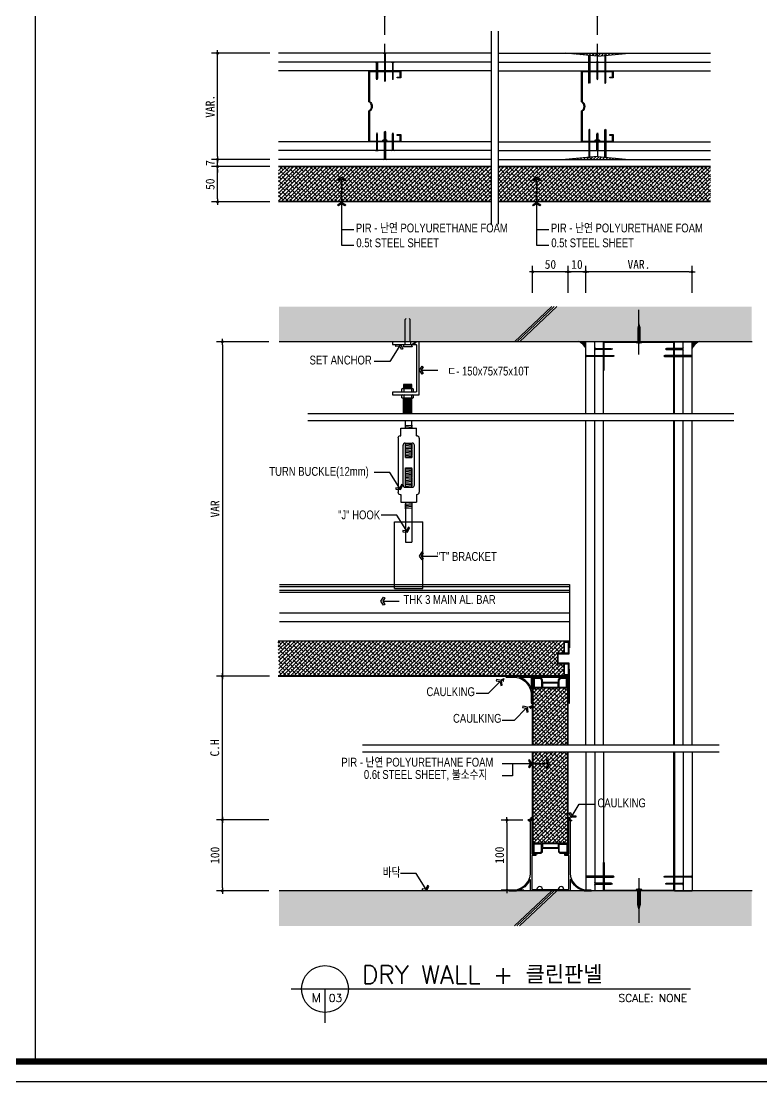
# Model space of a CAD drawing. Header units: millimetres. Extents: x 761574 to 813627, y -447408 to -384263.
# Drawn here: x 812484 to 813237, y -386063 to -384985 of the extents above; entities that cross this region are included whole.
import ezdxf
from ezdxf.enums import TextEntityAlignment as Align

# ---------------------------------------------------------------- set-up
doc = ezdxf.new("R2010")
doc.units = ezdxf.units.MM
doc.header["$LTSCALE"] = 500
doc.header["$PDMODE"] = 2
for name, pattern in [('CEN', [62, 60, -1, 0, -1]), ('CENTER', [2, 1.25, -0.25, 0.25, -0.25]), ('HID', [2.2, 1.5, -0.7])]:
    doc.linetypes.add(name, pattern=pattern)
doc.layers.get('Defpoints').update_dxf_attribs({"color": 8})
for name, color, linetype in [('1', 1, 'CENTER'), ('11', 4, 'Continuous'), ('2', 2, 'Continuous'), ('3', 3, 'Continuous'), ('5', 5, 'Continuous'), ('6', 6, 'Continuous'), ('8FORM', 252, 'Continuous'), ('CEN', 1, 'CEN'), ('CONC', 2, 'Continuous'), ('DIM', 7, 'Continuous'), ('DM', 4, 'Continuous'), ('ELE9', 9, 'Continuous'), ('FIN', 6, 'Continuous'), ('FORM', 7, 'Continuous'), ('HAT', 5, 'Continuous'), ('HAT-CON', 9, 'Continuous'), ('ik_Line', 30, 'Continuous'), ('KDH-01', 2, 'Continuous'), ('M-16_BOLT', 9, 'Continuous'), ('PANEL', 7, 'Continuous'), ('S', 6, 'Continuous'), ('STL1', 4, 'Continuous'), ('SYM-1', 6, 'Continuous'), ('SYM-2', 3, 'Continuous'), ('TEXT', 7, 'Continuous'), ('TEXT1', 2, 'Continuous'), ('WAL1', 7, 'Continuous'), ('브림', 2, 'Continuous'), ('크린판넬', 4, 'Continuous')]:
    doc.layers.add(name, color=color, linetype=linetype)
doc.styles.add('GHD', font='simple.shx', dxfattribs={"bigfont": 'whgtxt.shx'})
doc.styles.add('SIM', font='simplex')
doc.styles.add('글씨1', font='stylu.ttf')
doc.styles.add('돋움', font='')
doc.styles.get('돋움').set_extended_font_data('DotumChe')
doc.dimstyles.new('DIM270', dxfattribs={"dimscale": 3, "dimtxt": 3, "dimasz": 1, "dimexe": 2, "dimexo": 3, "dimgap": 1, "dimtad": 1, "dimtoh": 1, "dimdec": 0, "dimzin": 9, "dimdsep": 46, "dimtxsty": '돋움', "dimblk": 'dots', "dimcen": 0, "dimclrt": 3, "dimadec": 0, "dimazin": 0, "dimtm": 1e-09, "dimtfac": 1, "dimtdec": 0, "dimtix": 1, "dimtmove": 2, "dimatfit": 3, "dimldrblk": 'dots', "dimfxl": 0, "dimtolj": 1, "dimtzin": 0, "dimarcsym": 0})
pattern_1 = [(45, (824550.5725, -386936.7263), (-1.6164461, 1.6164461), [])]

# ---------------------------------------------------------------- blocks, each defined once
blk = doc.blocks.new('form')
at = {"layer": 'FORM', "color": 3}
blk.add_lwpolyline([(0, 562.79), (792.83, 562.79), (792.83, 0), (0, 0)], close=True, dxfattribs=at)
at = {"layer": 'FORM', "color": 2, "const_width": 1.94}
blk.add_lwpolyline([(12.48, 6.47), (12.48, 555.28), (781.78, 555.28), (781.78, 6.47)], close=True, dxfattribs=at)
blk = doc.blocks.new('dots')
blk.add_line((-1, 0), (1, 0))
at = {"const_width": 0.5}
blk.add_lwpolyline([(-0.25, 0, 1), (0.25, 0, 1)], format="xyb", close=True, dxfattribs=at)
blk = doc.blocks.new('*D55')
at = {"color": 0, "lineweight": -2}
for p, q in [((812736.4, -385017.3), (812677.3, -385017.3)), ((812683.3, -385122.3), (812683.3, -385020.3)), ((812736.4, -385125.3), (812677.3, -385125.3))]:
    blk.add_line(p, q, dxfattribs=at)
at = {"layer": 'Defpoints', "color": 0}
for p in [(812683.3, -385017.3), (812745.4, -385017.3), (812745.4, -385125.3)]:
    blk.add_point(p, dxfattribs=at)
at = {"color": 0, "lineweight": -2, "xscale": 3, "yscale": 3, "zscale": 3}
for p, rotation in [((812683.3, -385017.3), 90), ((812683.3, -385125.3), 270)]:
    blk.add_blockref('dots', p, dxfattribs=dict(at, rotation=rotation))
at = {"color": 3, "insert": (812675.8, -385071.3), "char_height": 9, "attachment_point": 5, "rotation": 90, "style": '돋움'}
blk.add_mtext('\\A1;VAR.', dxfattribs=at)
blk = doc.blocks.new('5')
at = {"layer": 'STL1', "color": 4}
blk.add_lwpolyline([(0, 26.1), (-1.5, 20.3), (-1.5, 1.2, -0.2668907), (-2.55, 0), (2.55, 0, -0.2668907), (1.5, 1.2), (1.5, 20.3)], format="xyb", close=True, dxfattribs=at)
for points in [[(-4.1, -0.9), (-4.1, 0), (4.1, 0), (4.1, -0.9)], [(-1.65, -1.3), (-1.65, -0.9), (1.65, -0.9), (1.65, -1.3)]]:
    blk.add_lwpolyline(points, close=True, dxfattribs=at)
blk = doc.blocks.new('*D56')
at = {"layer": 'Defpoints', "color": 0}
for p in [(813057.7, -385239.6), (813057.7, -385269.9), (813165.7, -385269.9)]:
    blk.add_point(p, dxfattribs=at)
at = {"layer": 'DIM', "color": 0, "lineweight": -2}
for p, q in [((813057.7, -385260.9), (813057.7, -385233.6)), ((813165.7, -385260.9), (813165.7, -385233.6)), ((813162.7, -385239.6), (813060.7, -385239.6))]:
    blk.add_line(p, q, dxfattribs=at)
at = {"layer": 'DIM', "color": 0, "lineweight": -2, "xscale": 3, "yscale": 3, "zscale": 3, "rotation": 180}
blk.add_blockref('dots', (813057.7, -385239.6), dxfattribs=at)
at = {"layer": 'DIM', "color": 0, "lineweight": -2, "xscale": 3, "yscale": 3, "zscale": 3}
blk.add_blockref('dots', (813165.7, -385239.6), dxfattribs=at)
at = {"layer": 'DIM', "color": 3, "insert": (813111.7, -385232.1), "char_height": 9, "attachment_point": 5, "style": '돋움'}
blk.add_mtext('\\A1;VAR.', dxfattribs=at)
blk = doc.blocks.new('*D57')
at = {"layer": 'Defpoints', "color": 0, "linetype": 'ByBlock'}
for p in [(813069.4, -384978.6), (812853.4, -385007.6), (813069.4, -385007.6)]:
    blk.add_point(p, dxfattribs=at)
at = {"layer": 'TEXT1', "color": 0, "linetype": 'ByBlock', "lineweight": -2}
for p, q in [((812853.4, -384998.6), (812853.4, -384972.6)), ((813069.4, -384998.6), (813069.4, -384972.6)), ((812856.4, -384978.6), (813066.4, -384978.6))]:
    blk.add_line(p, q, dxfattribs=at)
at = {"layer": 'TEXT1', "color": 0, "linetype": 'ByBlock', "lineweight": -2, "xscale": 3, "yscale": 3, "zscale": 3, "rotation": 180}
blk.add_blockref('dots', (812853.4, -384978.6), dxfattribs=at)
at = {"layer": 'TEXT1', "color": 0, "linetype": 'ByBlock', "lineweight": -2, "xscale": 3, "yscale": 3, "zscale": 3}
blk.add_blockref('dots', (813069.4, -384978.6), dxfattribs=at)
at = {"layer": 'TEXT1', "color": 3, "linetype": 'ByBlock', "insert": (812961.4, -384970.2), "char_height": 9, "attachment_point": 5, "style": '돋움'}
blk.add_mtext('\\A1;석고보드 나비/2', dxfattribs=at)
blk = doc.blocks.new('25')
at = {"layer": 'STL1', "color": 4}
for p, q in [((-0.7, 23.4), (0, 25)), ((-0.7, 1.2), (-0.7, 23.4)), ((0, 25), (0.7, 23.4)), ((0.7, 23.4), (0.7, 1.2)), ((1.8, 0), (-1.8, 0))]:
    blk.add_line(p, q, dxfattribs=at)
for centre, start, end in [((-2.3, 1.5), 288.9273, 348.7009), ((2.3, 1.5), 191.2991, 251.0727)]:
    blk.add_arc(centre, 1.6, start, end, dxfattribs=at)
blk = doc.blocks.new('40')
at = {"layer": 'STL1'}
blk.add_lwpolyline([(0, 40), (0.7, 38.4), (0.7, 1.2, 0.2668907), (1.75, 0), (-1.75, 0, 0.2668907), (-0.7, 1.2), (-0.7, 38.4)], format="xyb", close=True, dxfattribs=at)
blk = doc.blocks.new('*D58')
at = {"layer": 'Defpoints', "color": 0}
for p in [(813039.7, -385239.6), (813039.7, -385269.9), (813057.7, -385269.9)]:
    blk.add_point(p, dxfattribs=at)
at = {"layer": 'DIM', "color": 0, "lineweight": -2}
for p, q in [((813039.7, -385260.9), (813039.7, -385233.6)), ((813057.7, -385260.9), (813057.7, -385233.6)), ((813054.7, -385239.6), (813042.7, -385239.6))]:
    blk.add_line(p, q, dxfattribs=at)
at = {"layer": 'DIM', "color": 0, "lineweight": -2, "xscale": 3, "yscale": 3, "zscale": 3, "rotation": 180}
blk.add_blockref('dots', (813039.7, -385239.6), dxfattribs=at)
at = {"layer": 'DIM', "color": 0, "lineweight": -2, "xscale": 3, "yscale": 3, "zscale": 3}
blk.add_blockref('dots', (813057.7, -385239.6), dxfattribs=at)
at = {"layer": 'DIM', "color": 3, "insert": (813048.7, -385232.1), "char_height": 9, "attachment_point": 5, "style": '돋움'}
blk.add_mtext('\\A1;10', dxfattribs=at)
blk = doc.blocks.new('*D59')
at = {"layer": 'Defpoints', "color": 0}
for p in [(813003.6, -385239.6), (813003.6, -385269.9), (813039.7, -385269.9)]:
    blk.add_point(p, dxfattribs=at)
at = {"layer": 'DIM', "color": 0, "lineweight": -2}
for p, q in [((813003.6, -385260.9), (813003.6, -385233.6)), ((813039.7, -385260.9), (813039.7, -385233.6)), ((813036.7, -385239.6), (813006.6, -385239.6))]:
    blk.add_line(p, q, dxfattribs=at)
at = {"layer": 'DIM', "color": 0, "lineweight": -2, "xscale": 3, "yscale": 3, "zscale": 3, "rotation": 180}
blk.add_blockref('dots', (813003.6, -385239.6), dxfattribs=at)
at = {"layer": 'DIM', "color": 0, "lineweight": -2, "xscale": 3, "yscale": 3, "zscale": 3}
blk.add_blockref('dots', (813039.7, -385239.6), dxfattribs=at)
at = {"layer": 'DIM', "color": 3, "insert": (813021.7, -385232.1), "char_height": 9, "attachment_point": 5, "style": '돋움'}
blk.add_mtext('\\A1;50', dxfattribs=at)
blk = doc.blocks.new('*D60')
at = {"layer": 'Defpoints', "color": 0}
for p in [(812688.2, -385650.7), (812744.3, -385650.7), (812743.8, -385796.7)]:
    blk.add_point(p, dxfattribs=at)
at = {"layer": 'DIM', "color": 0, "lineweight": -2}
for p, q in [((812735.3, -385650.7), (812682.2, -385650.7)), ((812688.2, -385793.7), (812688.2, -385653.7)), ((812734.8, -385796.7), (812682.2, -385796.7))]:
    blk.add_line(p, q, dxfattribs=at)
at = {"layer": 'DIM', "color": 0, "lineweight": -2, "xscale": 3, "yscale": 3, "zscale": 3}
for p, rotation in [((812688.2, -385650.7), 90), ((812688.2, -385796.7), 270)]:
    blk.add_blockref('dots', p, dxfattribs=dict(at, rotation=rotation))
at = {"layer": 'DIM', "color": 3, "insert": (812680.5, -385723.7), "char_height": 9, "attachment_point": 5, "rotation": 90, "style": '돋움'}
blk.add_mtext('\\A1;C.H', dxfattribs=at)
blk = doc.blocks.new('*D61')
at = {"layer": 'Defpoints', "color": 0}
for p in [(812688.2, -385796.7), (812744.3, -385796.7), (812744.3, -385869)]:
    blk.add_point(p, dxfattribs=at)
at = {"layer": 'DIM', "color": 0, "lineweight": -2}
for p, q in [((812735.3, -385796.7), (812682.2, -385796.7)), ((812688.2, -385866), (812688.2, -385799.7)), ((812735.3, -385869), (812682.2, -385869))]:
    blk.add_line(p, q, dxfattribs=at)
at = {"layer": 'DIM', "color": 0, "lineweight": -2, "xscale": 3, "yscale": 3, "zscale": 3}
for p, rotation in [((812688.2, -385796.7), 90), ((812688.2, -385869), 270)]:
    blk.add_blockref('dots', p, dxfattribs=dict(at, rotation=rotation))
at = {"layer": 'DIM', "color": 3, "insert": (812680.7, -385832.9), "char_height": 9, "attachment_point": 5, "rotation": 90, "style": '돋움'}
blk.add_mtext('\\A1;100', dxfattribs=at)
blk = doc.blocks.new('*D62')
at = {"layer": 'Defpoints', "color": 0}
for p in [(812744.6, -385310.7), (812688.2, -385650.7), (812745.1, -385650.7)]:
    blk.add_point(p, dxfattribs=at)
at = {"layer": 'DIM', "color": 0, "lineweight": -2}
for p, q in [((812735.6, -385310.7), (812682.2, -385310.7)), ((812688.2, -385313.7), (812688.2, -385647.7)), ((812736.1, -385650.7), (812682.2, -385650.7))]:
    blk.add_line(p, q, dxfattribs=at)
at = {"layer": 'DIM', "color": 0, "lineweight": -2, "xscale": 3, "yscale": 3, "zscale": 3}
for p, rotation in [((812688.2, -385310.7), 90), ((812688.2, -385650.7), 270)]:
    blk.add_blockref('dots', p, dxfattribs=dict(at, rotation=rotation))
at = {"layer": 'DIM', "color": 3, "insert": (812680.7, -385480.7), "char_height": 9, "attachment_point": 5, "rotation": 90, "style": '돋움'}
blk.add_mtext('\\A1;VAR', dxfattribs=at)
blk = doc.blocks.new('*D63')
at = {"color": 0, "lineweight": -2}
for p, q in [((812736.4, -385125.3), (812677.3, -385125.3)), ((812683.3, -385122.3), (812683.3, -385119.3)), ((812683.3, -385132.5), (812683.3, -385125.3)), ((812736.4, -385132.5), (812677.3, -385132.5)), ((812683.3, -385135.5), (812683.3, -385138.5))]:
    blk.add_line(p, q, dxfattribs=at)
at = {"layer": 'Defpoints', "color": 0}
for p in [(812683.3, -385125.3), (812745.4, -385125.3), (812745.4, -385132.5)]:
    blk.add_point(p, dxfattribs=at)
at = {"color": 0, "lineweight": -2, "xscale": 3, "yscale": 3, "zscale": 3}
for p, rotation in [((812683.3, -385125.3), 270), ((812683.3, -385132.5), 90)]:
    blk.add_blockref('dots', p, dxfattribs=dict(at, rotation=rotation))
at = {"color": 3, "insert": (812675.8, -385128.9), "char_height": 9, "attachment_point": 5, "rotation": 90, "style": '돋움'}
blk.add_mtext('\\A1;7', dxfattribs=at)
blk = doc.blocks.new('*D64')
at = {"color": 0, "lineweight": -2}
for p, q in [((812736.4, -385132.5), (812677.3, -385132.5)), ((812683.3, -385165.5), (812683.3, -385135.5)), ((812736.4, -385168.5), (812677.3, -385168.5))]:
    blk.add_line(p, q, dxfattribs=at)
at = {"layer": 'Defpoints', "color": 0}
for p in [(812683.3, -385132.5), (812745.4, -385132.5), (812745.4, -385168.5)]:
    blk.add_point(p, dxfattribs=at)
at = {"color": 0, "lineweight": -2, "xscale": 3, "yscale": 3, "zscale": 3}
for p, rotation in [((812683.3, -385132.5), 90), ((812683.3, -385168.5), 270)]:
    blk.add_blockref('dots', p, dxfattribs=dict(at, rotation=rotation))
at = {"color": 3, "insert": (812675.8, -385150.5), "char_height": 9, "attachment_point": 5, "rotation": 90, "style": '돋움'}
blk.add_mtext('\\A1;50', dxfattribs=at)
blk = doc.blocks.new('*D65')
at = {"layer": 'Defpoints', "color": 0}
for p in [(813002.7, -385797), (812977.5, -385868.3), (813003.6, -385868.3)]:
    blk.add_point(p, dxfattribs=at)
at = {"layer": 'DIM', "color": 0, "lineweight": -2}
for p, q in [((812993.7, -385797), (812971.5, -385797)), ((812977.5, -385800), (812977.5, -385865.3)), ((812994.6, -385868.3), (812971.5, -385868.3))]:
    blk.add_line(p, q, dxfattribs=at)
at = {"layer": 'DIM', "color": 0, "lineweight": -2, "xscale": 3, "yscale": 3, "zscale": 3}
for p, rotation in [((812977.5, -385797), 90), ((812977.5, -385868.3), 270)]:
    blk.add_blockref('dots', p, dxfattribs=dict(at, rotation=rotation))
at = {"layer": 'DIM', "color": 3, "insert": (812970, -385832.7), "char_height": 9, "attachment_point": 5, "rotation": 90, "style": '돋움'}
blk.add_mtext('\\A1;100', dxfattribs=at)
blk = doc.blocks.new('POT')
at = {"layer": '2'}
for radius in [0.5, 0.192]:
    blk.add_circle((0, 0), radius, dxfattribs=at)
blk = doc.blocks.new('POT3')
at = {"layer": '6', "xscale": 3, "yscale": 3, "zscale": 3}
blk.add_blockref('POT', (0, 0), dxfattribs=at)

msp = doc.modelspace()

# ---------------------------------------------------------------- hatches: boundary and pattern name
h = msp.add_hatch(color=253)
h.paths.add_polyline_path([(813035.3, -385615.2), (813035.3, -385627.2), (813028.9, -385627.2), (813028.9, -385638.3), (813035.3, -385638.3), (813035.3, -385650.3), (813040.7, -385650.3), (813040.7, -385637.4), (813029.7, -385637.4), (813029.7, -385628.1), (813040.7, -385628.1), (813040.7, -385615.2)])
h.paths.add_polyline_path([(813036.1, -385616), (813039.8, -385616), (813039.8, -385627.2), (813036.1, -385627.2)], flags=16)
h.paths.add_polyline_path([(813036.1, -385638.3), (813039.8, -385638.3), (813039.8, -385649.4), (813036.1, -385649.4)], flags=16)
for points in [[(812975, -385652.4), (812974.4, -385656.8), (812971, -385654.1)], [(813002.8, -385680.2), (813002.3, -385684.6), (812998.8, -385681.9)]]:
    msp.add_hatch(color=256).paths.add_polyline_path(points)
at = {"layer": 'DM'}
h = msp.add_hatch(dxfattribs=at)
h.set_pattern_fill('ANSI38', color=33, scale=21.6, style=0)
h.set_pattern_definition([(45, (-888651.81, -434578.2364), (-1.909188309, 1.909188309), []), (135, (-888651.81, -434578.2364), (-5.7275649276, 1.909188309), [6.75, -4.05])])
h.paths.add_polyline_path([(812961.4, -385133), (812745.4, -385133), (812745.4, -385168.1), (812961.4, -385168.1)])
h.paths.add_polyline_path([(813184.6, -385133), (812968.6, -385133), (812968.6, -385168.1), (813184.6, -385168.1)])
at = {"layer": 'HAT'}
h = msp.add_hatch(dxfattribs=at)
h.set_pattern_fill('ANSI31', color=256, scale=0.72, style=0)
h.set_pattern_definition(pattern_1)
h.paths.add_polyline_path([(813037, -385017.3), (813069.4, -385020.3), (813101.8, -385017.3)])
h = msp.add_hatch(dxfattribs=at)
h.set_pattern_fill('ANSI31', color=256, scale=0.72, style=0)
h.set_pattern_definition(pattern_1)
h.paths.add_polyline_path([(813037, -385125.3), (813069.4, -385122.4), (813101.8, -385125.3)])
h = msp.add_hatch(dxfattribs=at)
h.set_pattern_fill('ANSI31', color=256, scale=0.36, style=0)
h.set_pattern_definition([(315, (824538.905, -383121.2684), (-0.80822305, -0.80822305), [])])
h.paths.add_polyline_path([(813057.7, -385310.7), (813050.5, -385310.7, -0.200138), (813057.7, -385317.8)])
h = msp.add_hatch(dxfattribs=at)
h.set_pattern_fill('ANSI31', color=256, scale=0.36, style=0)
h.set_pattern_definition([(315, (824295.7018, -383121.2684), (-0.80822305, -0.80822305), [])])
h.paths.add_polyline_path([(813165.7, -385310.7), (813172.9, -385310.7, 0.200138), (813165.7, -385317.8)])
at = {"layer": 'ik_Line'}
h = msp.add_hatch(dxfattribs=at)
h.set_pattern_fill('ANSI38', color=33, scale=21.6, style=0)
h.set_pattern_definition([(45, (-890429.617, -434498.9157), (-1.909188309, 1.909188309), []), (135, (-890429.617, -434498.9157), (-5.7275649276, 1.909188309), [6.75, -4.05])])
h.paths.add_polyline_path([(813028.9, -385627.2), (813035.3, -385627.2), (813035.3, -385615.2), (812744.8, -385615.2), (812745.8, -385650.3), (813035.3, -385650.3), (813035.3, -385638.3), (813028.9, -385638.3)])
h = msp.add_hatch(dxfattribs=at)
h.set_pattern_fill('ANSI38', color=33, scale=21.6, style=0)
h.set_pattern_definition([(45, (-904252.4282, -433156.108), (-1.909188309, 1.909188309), []), (135, (-904252.4282, -433156.108), (-5.7275649276, 1.909188309), [6.75, -4.05])])
h.paths.add_polyline_path([(813039.3, -385663.3), (813004, -385663.3), (813004, -385720.9), (813039.3, -385720.9)])
h.paths.add_polyline_path([(813039.3, -385728.1), (813004, -385728.1), (813004, -385739.8), (813019.5, -385739.8), (813019.5, -385739.8), (813017.3, -385736.5), (813018.5, -385735.7), (813021.2, -385739.8), (813018.5, -385743.8), (813017.3, -385743), (813019.5, -385739.8), (813004, -385739.8), (813004, -385820.6), (813039.7, -385820.5)])
at = {"layer": 'SYM-1', "linetype": 'ByBlock'}
for points in [[(813000.5, -385798.6), (813001.1, -385796.2), (812998.7, -385796.9)], [(813042.7, -385798.8), (813042.1, -385796.4), (813044.5, -385797)]]:
    msp.add_hatch(color=256, dxfattribs=at).paths.add_polyline_path(points)
at = {"layer": 'SYM-2'}
h = msp.add_hatch(color=253, dxfattribs=at)
h.paths.add_polyline_path([(813023.1, -385274.9), (812745.8, -385274.9), (812745.8, -385310.7), (812985.2, -385310.7)])
h.paths.add_polyline_path([(813154.9, -385274.9), (813028.2, -385274.9), (812990.3, -385310.7), (813154.9, -385310.7)])
h = msp.add_hatch(color=253, dxfattribs=at)
h.paths.add_polyline_path([(813154.9, -385310.7), (813226.4, -385310.7), (813226.4, -385274.9), (813154.9, -385274.9)])
h.paths.add_polyline_path([(813226.4, -385869), (813154.9, -385869), (813154.9, -385904.7), (813226.4, -385904.7)])
h = msp.add_hatch(color=253, dxfattribs=at)
h.paths.add_polyline_path([(813023.1, -385869), (812745.8, -385869), (812745.8, -385904.7), (812985.2, -385904.7)])
h.paths.add_polyline_path([(813154.9, -385869), (813028.2, -385869), (812990.3, -385904.7), (813154.9, -385904.7)])

# ---------------------------------------------------------------- linework, layer by layer
at = {"color": 0}
msp.add_line((812498.2, -386042.5), (812498.2, -384287.4), dxfattribs=at)
at = {"color": 253}
for p, q in [((812874.3, -385514.4), (812880.8, -385514.4)), ((812746.2, -385557.5), (813041.1, -385557.5)), ((812746.2, -385586.3), (813041.1, -385586.3)), ((812746.2, -385595.3), (813041.1, -385595.3))]:
    msp.add_line(p, q, dxfattribs=at)
for p, q in [((812745.8, -385650.7), (813041.1, -385650.7)), ((812898.3, -385650.3), (813040.7, -385650.3)), ((813003.6, -385720.9), (813003.6, -385651.8)), ((813010.1, -385651.8), (813003.6, -385651.8)), ((813004, -385720.9), (813004, -385652.2)), ((813010.1, -385652.2), (813004, -385652.2)), ((813010.1, -385651.8), (813010.1, -385652.2)), ((813033.2, -385651.8), (813039.7, -385651.8)), ((813033.2, -385651.8), (813033.2, -385652.2)), ((813033.2, -385652.2), (813039.3, -385652.2)), ((813039.3, -385720.9), (813039.3, -385652.2)), ((813039.7, -385720.9), (813039.7, -385651.8)), ((813003.6, -385830.4), (813003.6, -385728.1)), ((813004, -385830.4), (813004, -385728.1)), ((813039.3, -385830.4), (813039.3, -385728.1)), ((813039.7, -385830.4), (813039.7, -385728.1)), ((813004.3, -385831.1), (813009, -385831.1)), ((813009, -385830.8), (813004.4, -385830.8)), ((813009, -385831.1), (813009, -385830.8)), ((813010.1, -385830.3), (813010.1, -385829.8)), ((813033.3, -385830.3), (813033.3, -385829.8)), ((813034.3, -385831.1), (813034.3, -385830.8)), ((813034.3, -385830.8), (813038.9, -385830.8)), ((813039, -385831.1), (813034.3, -385831.1))]:
    msp.add_line(p, q)
at = {"color": 4}
msp.add_lwpolyline([(812885, -385313.5, -0.414214), (812885.5, -385314), (812885.5, -385361.3, -0.414214), (812885, -385361.8), (812861.3, -385361.8), (812861.3, -385364.7), (812888.3, -385364.7), (812888.3, -385310.7), (812861.3, -385310.7), (812861.3, -385313.5)], format="xyb", close=True, dxfattribs=at)
for points in [[(812880.8, -385358.3), (812880.8, -385354), (812872.2, -385354), (812872.2, -385358.3)], [(812744.8, -385614.7), (813041.1, -385614.7), (813041.1, -385621.9), (813040.7, -385621.9), (813040.7, -385615.2), (812744.8, -385615.2)], [(812744.8, -385650.7), (813041.1, -385650.7), (813041.1, -385643.5), (813040.7, -385643.5), (813040.7, -385650.3), (812744.8, -385650.3)]]:
    msp.add_lwpolyline(points)
at = {"color": 1}
for points in [[(813004.4, -385662, 0.414214), (813005.1, -385662.7), (813038.2, -385662.7, 0.414214), (813038.9, -385662), (813038.9, -385653.1, 0.414214), (813038.2, -385652.3), (813031.1, -385652.3), (813029.7, -385654.5), (813029.7, -385656.6, -0.414214), (813029, -385657.3), (813014.3, -385657.3, -0.414214), (813013.6, -385656.6), (813013.6, -385654.5), (813012.2, -385652.3), (813005.1, -385652.3, 0.414214), (813004.4, -385653.1)], [(813013.6, -385829.2), (813013.6, -385826.5, -0.414214), (813014.3, -385825.7), (813029.1, -385825.7, -0.414214), (813029.8, -385826.5), (813029.8, -385829.2), (813031.2, -385830.6), (813038.4, -385830.6, 0.414214), (813039.2, -385829.9), (813039.2, -385821.3, 0.414214), (813038.4, -385820.5), (813004.9, -385820.5, 0.414214), (813004.2, -385821.3), (813004.2, -385829.9, 0.414214), (813004.9, -385830.6), (813012.1, -385830.6)]]:
    msp.add_lwpolyline(points, format="xyb", close=True, dxfattribs=at)
for centre, radius, start, end in [((813004.3, -385830.4), 0.722, 180, 270), ((813004.4, -385830.4), 0.361, 180, 270), ((813038.9, -385830.4), 0.361, 270, 0), ((813039, -385830.4), 0.722, 270, 0), ((813010.8, -385867.5), 2.85, 0.6102, 179.3898), ((813032.5, -385867.6), 2.85, 0.6102, 179.3898)]:
    msp.add_arc(centre, radius, start, end)
at = {"layer": '1', "color": 7}
for p, q in [((812872.2, -385384), (812872.2, -385368.2)), ((812872.2, -385369), (812880.8, -385368.2)), ((812872.2, -385370), (812880.8, -385369.1)), ((812872.2, -385371), (812880.8, -385370.1)), ((812872.2, -385371.9), (812880.8, -385371)), ((812872.2, -385372.8), (812880.8, -385371.9)), ((812872.2, -385373.7), (812880.8, -385372.8)), ((812872.2, -385374.6), (812880.8, -385373.7)), ((812872.2, -385375.6), (812880.8, -385374.7)), ((812872.2, -385376.5), (812880.8, -385375.7)), ((812880.8, -385384), (812880.8, -385368.2)), ((812872.2, -385377.4), (812880.8, -385376.5)), ((812872.2, -385378.3), (812880.8, -385377.4)), ((812872.2, -385379.2), (812880.8, -385378.4)), ((812872.2, -385380.2), (812880.8, -385379.3)), ((812872.2, -385381.1), (812880.8, -385380.3)), ((812872.2, -385382), (812880.8, -385381.1)), ((812872.2, -385382.9), (812880.8, -385382)), ((812872.2, -385383.8), (812880.8, -385383))]:
    msp.add_line(p, q, dxfattribs=at)
at = {"layer": '11', "color": 0}
for p, q in [((812946.1, -385668.1), (812958.8, -385668.1)), ((812972.6, -385695.3), (812985.2, -385695.3))]:
    msp.add_line(p, q, dxfattribs=at)
at = {"layer": '2'}
msp.add_lwpolyline([(812987.7, -385868.7, 0.340847), (812987.1, -385869.3), (812979.9, -385869.3, -0.414214), (812981.3, -385867.9), (812987.1, -385867.9, 0.340037), (813001.5, -385851.3), (813001.5, -385797.9, -0.414214), (813002.4, -385797), (813002.9, -385797), (813002.9, -385831.5), (813006.9, -385831.5), (813006.9, -385833), (813002.9, -385833), (813002.9, -385867.5), (813021.7, -385867.5), (813040.4, -385867.5), (813040.4, -385833), (813036.4, -385833), (813036.4, -385831.5), (813040.4, -385831.5), (813040.4, -385797), (813040.9, -385797, -0.414214), (813041.8, -385797.9), (813041.8, -385851.3, 0.340037), (813056.2, -385867.9), (813062, -385867.9, -0.414214), (813063.4, -385869.3), (813056.2, -385869.3, 0.340847), (813055.7, -385868.7, -0.238644), (813042.5, -385857.8, 0.812206), (813041.8, -385858), (813041.8, -385869), (813021.7, -385869), (813001.5, -385869), (813001.5, -385858, 0.812206), (813000.8, -385857.8, -0.238644)], format="xyb", close=True, dxfattribs=at)
at = {"layer": '3', "color": 253}
msp.add_line((813041.1, -385557.5), (813041.1, -385614.7), dxfattribs=at)
at = {"layer": '3'}
for points in [[(812975.9, -385650.7), (812975.9, -385650.7, 0.414214), (812977, -385651.8), (812984.2, -385651.8, -0.414214), (813002.2, -385669.8), (813002.2, -385678.1, 0.414214), (813003.3, -385677), (813003.3, -385651.8), (813040, -385651.8), (813040, -385677, 0.414214), (813041.1, -385678.1), (813041.1, -385678.1), (813041.1, -385650.7)], [(812990.5, -385651.8), (813002.2, -385651.8), (813002.2, -385663.5, 0.227469)]]:
    msp.add_lwpolyline(points, format="xyb", close=True, dxfattribs=at)
at = {"layer": '5', "color": 9}
for p, q in [((812873.8, -385395.4), (812881.4, -385396)), ((812873.8, -385396.8), (812881.4, -385397.4)), ((812874.3, -385398.6), (812874.3, -385391.2)), ((812880.8, -385398.6), (812880.8, -385391.2)), ((812866.8, -385408.6), (812866.8, -385463.8)), ((812868.9, -385406.4), (812869.7, -385406.4)), ((812869.7, -385398.6), (812885.5, -385398.6)), ((812869.7, -385406.4), (812869.7, -385398.6)), ((812885.5, -385406.4), (812885.5, -385398.6)), ((812885.5, -385406.4), (812886.2, -385406.4)), ((812888.4, -385408.6), (812888.4, -385463.8)), ((812871.8, -385415.9), (812871.8, -385456.5)), ((812873.8, -385414.5), (812881.4, -385415.1)), ((812873.8, -385416), (812881.4, -385416.6)), ((812873.8, -385417.4), (812881.4, -385418)), ((812873.8, -385418.8), (812881.4, -385419.4)), ((812874, -385413.8), (812881.2, -385413.8)), ((812874.3, -385428.5), (812874.3, -385413.8)), ((812880.8, -385428.5), (812880.8, -385413.8)), ((812883.3, -385415.9), (812883.3, -385456.5)), ((812873.8, -385420.3), (812881.4, -385420.9)), ((812873.8, -385421.7), (812881.4, -385422.2)), ((812873.8, -385423.1), (812881.4, -385423.7)), ((812873.8, -385424.5), (812881.4, -385425.1)), ((812873.8, -385426), (812881.4, -385426.6)), ((812873.8, -385427.2), (812881.4, -385427.8)), ((812874.3, -385428.5), (812880.8, -385428.5)), ((812873.8, -385440.4), (812881.4, -385439.8)), ((812874.3, -385458.7), (812874.3, -385438.9)), ((812874.3, -385438.9), (812880.8, -385438.9)), ((812880.8, -385458.7), (812880.8, -385438.9)), ((812873.8, -385441.8), (812881.4, -385441.2)), ((812873.8, -385443.1), (812881.4, -385442.5)), ((812873.8, -385444.5), (812881.4, -385443.9)), ((812873.8, -385446), (812881.4, -385445.4)), ((812873.8, -385447.4), (812881.4, -385446.8)), ((812873.8, -385448.8), (812881.4, -385448.2)), ((812873.8, -385450.2), (812881.4, -385449.6)), ((812873.8, -385451.7), (812881.4, -385451.1)), ((812873.8, -385453.1), (812881.4, -385452.5)), ((812873.8, -385454.5), (812881.4, -385454)), ((812873.8, -385456), (812881.4, -385455.4)), ((812873.8, -385457.4), (812881.4, -385456.8)), ((812874, -385458.7), (812881.2, -385458.7)), ((812868.9, -385466), (812869.7, -385466)), ((812869.7, -385466), (812869.7, -385473.8)), ((812885.5, -385466), (812885.5, -385473.8)), ((812885.5, -385466), (812886.2, -385466)), ((812869.7, -385473.8), (812885.5, -385473.8)), ((812873.8, -385475.7), (812881.4, -385475.1)), ((812873.8, -385477.1), (812881.4, -385476.5)), ((812873.8, -385478.6), (812881.4, -385478)), ((812873.8, -385480), (812881.4, -385479.4)), ((812874.3, -385473.8), (812874.3, -385514.4)), ((812880.8, -385473.8), (812880.8, -385514.4)), ((812874.3, -385490.3), (812874.3, -385514.4)), ((812880.8, -385490.3), (812880.8, -385514.4)), ((812874.3, -385514.4), (812880.8, -385514.4))]:
    msp.add_line(p, q, dxfattribs=at)
for centre, start, end in [((812868.9, -385408.6), 90, 180), ((812886.2, -385408.6), 0, 90), ((812874, -385415.9), 90, 180), ((812881.2, -385415.9), 0, 90), ((812874, -385456.5), 180, 270), ((812881.2, -385456.5), 270, 0), ((812868.9, -385463.8), 180, 270), ((812886.2, -385463.8), 270, 0)]:
    msp.add_arc(centre, 2.16, start, end, dxfattribs=at)
at = {"layer": '8FORM'}
for p, q in [((812880.6, -385354), (812872.2, -385355.5)), ((812873.1, -385354), (812872.2, -385354.3)), ((812874.1, -385354), (812872.2, -385354.7)), ((812879.5, -385354), (812872.2, -385355.1)), ((812880.8, -385354.4), (812872.2, -385355.9)), ((812880.8, -385354.7), (812872.2, -385356.3)), ((812880.8, -385355.1), (812872.2, -385356.7)), ((812880.8, -385355.5), (812872.2, -385357.1)), ((812880.8, -385355.9), (812872.2, -385357.4)), ((812880.8, -385356.3), (812872.2, -385357.8)), ((812880.8, -385356.7), (812872.2, -385358.2)), ((812880.8, -385357.1), (812873.2, -385358.3)), ((812880.8, -385357.5), (812874.2, -385358.3)), ((812880.8, -385357.9), (812879.5, -385358.3)), ((812880.8, -385358.2), (812880.7, -385358.3))]:
    msp.add_line(p, q, dxfattribs=at)
at = {"layer": 'CEN', "color": 1, "linetype": 'CEN', "ltscale": 5}
for p, q in [((812853.4, -385035.3), (812853.4, -385007.6)), ((813069.4, -385035.3), (813069.4, -385007.6)), ((813111.7, -385323.6), (813111.7, -385278.3)), ((813111.7, -385856), (813111.7, -385901.4))]:
    msp.add_line(p, q, dxfattribs=at)
at = {"layer": 'CONC'}
for p, q in [((813226.9, -385310.7), (812745.8, -385310.7)), ((813226.9, -385869), (812745.8, -385869))]:
    msp.add_line(p, q, dxfattribs=at)
at = {"layer": 'Defpoints', "color": 9}
for p, q in [((812961.4, -384994.8), (812961.4, -385191.2)), ((812968.6, -384994.8), (812968.6, -385191)), ((813208.1, -385384), (812775.1, -385384)), ((813208.1, -385391.2), (812775.1, -385391.2)), ((813193.1, -385720.9), (812830.7, -385720.9)), ((813193.1, -385728.1), (812830.7, -385728.1))]:
    msp.add_line(p, q, dxfattribs=at)
at = {"layer": 'DM'}
for p, q in [((812874.9, -385287.1), (812873.9, -385288.2)), ((812873.9, -385310.7), (812873.9, -385288.2)), ((812878.1, -385287.1), (812879, -385288.2)), ((812879, -385310.7), (812879, -385288.2)), ((812873.6, -385310.7), (812873.6, -385313.5)), ((812879.4, -385310.7), (812879.4, -385313.5)), ((812881.2, -385313.5), (812884.1, -385310.7)), ((812882.8, -385313.5), (812885.6, -385310.7)), ((812872.8, -385313.5), (812871.9, -385315.9)), ((812881, -385315.9), (812871.9, -385315.9)), ((812880.1, -385313.5), (812881, -385315.9))]:
    msp.add_line(p, q, dxfattribs=at)
at = {"layer": 'ELE9'}
for p, q in [((812961.4, -385035.3), (812745.4, -385035.3)), ((813147.2, -385384), (813147.2, -385311.2)), ((813147.2, -385720.9), (813147.2, -385391.2)), ((813147.2, -385868.4), (813147.2, -385728.1))]:
    msp.add_line(p, q, dxfattribs=at)
at = {"layer": 'FIN'}
for p, q in [((813037, -385017.3), (813101.8, -385017.3)), ((813037, -385125.3), (813101.8, -385125.3))]:
    msp.add_line(p, q, dxfattribs=at)
for centre, start, end in [((813045.6, -385322.8), 22.6698, 67.94), ((813177.9, -385322.8), 112.06, 157.3302)]:
    msp.add_arc(centre, 13.2, start, end, dxfattribs=at)
at = {"layer": 'FORM', "color": 3}
for p, q in [((812758.2, -385968.8), (813164.1, -385968.8)), ((812792.5, -385968.8), (812792.5, -386003.1))]:
    msp.add_line(p, q, dxfattribs=at)
msp.add_circle((812792.5, -385968.8), 23.8, dxfattribs=at)
at = {"layer": 'HAT-CON'}
for p, q in [((812985.2, -385310.7), (813023.1, -385274.9)), ((812987.7, -385310.7), (813025.6, -385274.9)), ((812990.3, -385310.7), (813028.2, -385274.9)), ((812985.2, -385904.7), (813023.1, -385869)), ((812987.7, -385904.7), (813025.6, -385869)), ((812990.3, -385904.7), (813028.2, -385869))]:
    msp.add_line(p, q, dxfattribs=at)
at = {"layer": 'KDH-01', "color": 9, "linetype": 'HID', "ltscale": 2}
for p, q in [((812746.2, -385559.7), (813041.1, -385559.7)), ((812746.2, -385563.3), (813041.1, -385563.3)), ((812746.2, -385565.4), (813041.1, -385565.4))]:
    msp.add_line(p, q, dxfattribs=at)
at = {"layer": 'M-16_BOLT', "color": 7}
for p, q in [((812871.4, -385358.3), (812870.8, -385358.7)), ((812871.4, -385361.8), (812870.8, -385361.4)), ((812871.4, -385364.7), (812870.8, -385365)), ((812881.6, -385361.8), (812871.4, -385361.8)), ((812872, -385358.3), (812872.6, -385358.7)), ((812872, -385361.8), (812872.6, -385361.4)), ((812872, -385364.7), (812872.6, -385365)), ((812873.3, -385358.3), (812872.6, -385358.7)), ((812872.6, -385358.7), (812872.6, -385361.4)), ((812873.3, -385361.8), (812872.6, -385361.4)), ((812873.3, -385364.7), (812872.6, -385365)), ((812872.6, -385365), (812872.6, -385367.8)), ((812879.7, -385358.3), (812880.4, -385358.7)), ((812879.7, -385361.8), (812880.4, -385361.4)), ((812879.7, -385364.7), (812880.4, -385365)), ((812881, -385358.3), (812880.4, -385358.7)), ((812880.4, -385358.7), (812880.4, -385361.4)), ((812881, -385361.8), (812880.4, -385361.4)), ((812881, -385364.7), (812880.4, -385365)), ((812880.4, -385365), (812880.4, -385367.8)), ((812881.6, -385358.3), (812882.2, -385358.7)), ((812881.6, -385361.8), (812882.2, -385361.4)), ((812881.6, -385364.7), (812882.2, -385365)), ((812871.4, -385368.2), (812870.8, -385367.8)), ((812881.6, -385368.2), (812871.4, -385368.2)), ((812872, -385368.2), (812872.6, -385367.8)), ((812873.3, -385368.2), (812872.6, -385367.8)), ((812879.7, -385368.2), (812880.4, -385367.8)), ((812881, -385368.2), (812880.4, -385367.8)), ((812881.6, -385368.2), (812882.2, -385367.8))]:
    msp.add_line(p, q, dxfattribs=at)
for points in [[(812870.8, -385361.4), (812870.8, -385358.7)], [(812870.8, -385367.8), (812870.8, -385365)], [(812871.4, -385358.3), (812881.6, -385358.3)], [(812871.4, -385364.7), (812881.6, -385364.7)], [(812882.2, -385358.7), (812882.2, -385361.4)], [(812882.2, -385365), (812882.2, -385367.8)]]:
    msp.add_lwpolyline(points, dxfattribs=at)
at = {"layer": 'PANEL', "color": 4}
for points in [[(813035.3, -385615.2), (813035.3, -385627.2), (813028.9, -385627.2), (813028.9, -385638.3), (813035.3, -385638.3), (813035.3, -385650.3), (813040.7, -385650.3), (813040.7, -385637.4), (813029.7, -385637.4), (813029.7, -385628.1), (813040.7, -385628.1), (813040.7, -385615.2)], [(813036.1, -385616), (813039.8, -385616), (813039.8, -385627.2), (813036.1, -385627.2)]]:
    msp.add_lwpolyline(points, close=True, dxfattribs=at)
msp.add_lwpolyline([(813036.1, -385638.3), (813039.8, -385638.3), (813039.8, -385649.4), (813036.1, -385649.4), (813036.1, -385638.3)], dxfattribs=at)
at = {"layer": 'S'}
for p, q in [((812863.2, -385561.5), (812863.2, -385493.9)), ((812863.2, -385493.9), (812892, -385493.9)), ((812892, -385561.5), (812892, -385493.9)), ((812863.2, -385559.7), (812892, -385559.7)), ((812863.2, -385561.5), (812892, -385561.5))]:
    msp.add_line(p, q, dxfattribs=at)
at = {"layer": 'STL1', "color": 3}
for p, q in [((812855.8, -385036.1), (812851, -385036.1)), ((812851.6, -385035.3), (812855.2, -385035.3))]:
    msp.add_line(p, q, dxfattribs=at)
for points in [[(812851, -385036.1), (812837.9, -385036.1), (812837.9, -385066.3, -0.542783), (812837.9, -385076.4), (812837.9, -385106.6), (812851, -385106.6, -0.745356), (812855.8, -385106.6), (812868.9, -385106.6), (812868.9, -385100.9), (812866, -385100.9), (812866, -385100.1), (812869.6, -385100.1), (812869.6, -385107.3), (812855.2, -385107.3, 1), (812851.6, -385107.3), (812837.2, -385107.3), (812837.2, -385076, 0.589997), (812837.2, -385066.7), (812837.2, -385035.3), (812851.6, -385035.3)], [(813067, -385036.1), (813053.9, -385036.1), (813053.9, -385066.3, -0.542783), (813053.9, -385076.4), (813053.9, -385106.6), (813067, -385106.6, -0.745356), (813071.8, -385106.6), (813084.9, -385106.6), (813084.9, -385100.9), (813082, -385100.9), (813082, -385100.1), (813085.6, -385100.1), (813085.6, -385107.3), (813071.2, -385107.3, 1), (813067.6, -385107.3), (813053.2, -385107.3), (813053.2, -385076, 0.589997), (813053.2, -385066.7), (813053.2, -385035.3), (813067.6, -385035.3)]]:
    msp.add_lwpolyline(points, format="xyb", dxfattribs=at)
for points in [[(812855.2, -385035.3), (812869.6, -385035.3), (812869.6, -385042.5), (812866, -385042.5), (812866, -385041.8), (812868.9, -385041.8), (812868.9, -385036.1), (812855.8, -385036.1)], [(813067.6, -385035.3), (813085.6, -385035.3), (813085.6, -385042.5), (813082, -385042.5), (813082, -385041.8), (813084.9, -385041.8), (813084.9, -385036.1), (813067, -385036.1)]]:
    msp.add_lwpolyline(points, dxfattribs=at)
for points in [[(813147.7, -385339.5), (813147.7, -385310.7), (813075.7, -385310.7), (813075.7, -385339.5), (813076.3, -385339.5), (813076.3, -385311.2), (813147.2, -385311.2), (813147.2, -385339.5)], [(813147.7, -385840.2), (813147.7, -385869), (813075.7, -385869), (813075.7, -385840.2), (813076.3, -385840.2), (813076.3, -385868.4), (813147.2, -385868.4), (813147.2, -385840.2)]]:
    msp.add_lwpolyline(points, close=True, dxfattribs=at)
at = {"layer": 'SYM-1', "linetype": 'ByBlock'}
msp.add_lwpolyline([(813001.1, -385796.2), (812998.7, -385796.9), (813000.5, -385798.6)], close=True, dxfattribs=at)
at = {"layer": 'TEXT', "color": 7}
for points in [[(812812.8, -385147.2), (812809.4, -385145), (812806.2, -385147.2), (812805.4, -385146), (812809.4, -385143.3), (812813.6, -385146)], [(813011, -385147.2), (813007.7, -385145), (813004.5, -385147.2), (813003.7, -385146), (813007.7, -385143.3), (813011.8, -385146)], [(812812.8, -385172.6), (812809.4, -385170.5), (812806.2, -385172.6), (812805.4, -385171.4), (812809.4, -385168.7), (812813.6, -385171.4)], [(813011, -385172.6), (813007.7, -385170.5), (813004.5, -385172.6), (813003.7, -385171.4), (813007.7, -385168.7), (813011.8, -385171.4)], [(812870.4, -385318.6), (812868.6, -385315.1), (812864.7, -385315.4), (812864.6, -385313.9), (812869.4, -385313.6), (812871.7, -385318)], [(812892.5, -385336.3), (812890.3, -385339.7), (812892.5, -385342.9), (812891.3, -385343.7), (812888.6, -385339.7), (812891.3, -385335.6)], [(812870.4, -385455.9), (812868.6, -385459.4), (812864.7, -385459.2), (812864.6, -385460.6), (812869.4, -385461), (812871.7, -385456.6)], [(812877.3, -385499.3), (812875.5, -385502.9), (812871.7, -385502.6), (812871.6, -385504), (812876.4, -385504.4), (812878.6, -385500)], [(812892.5, -385525.2), (812890.3, -385528.5), (812892.5, -385531.7), (812891.3, -385532.6), (812888.6, -385528.6), (812891.3, -385524.4)], [(812853.3, -385571.2), (812851.2, -385574.5), (812853.3, -385577.7), (812852.1, -385578.5), (812849.4, -385574.5), (812852.1, -385570.4)], [(812966.7, -385655.4), (812970.6, -385656.3), (812971.4, -385660.1), (812972.8, -385659.8), (812971.9, -385655.1), (812967, -385654)], [(812993.2, -385682.6), (812997.1, -385683.4), (812997.8, -385687.2), (812999.2, -385686.9), (812998.3, -385682.2), (812993.5, -385681.2)], [(812999.4, -385736.5), (813001.6, -385739.8), (812999.4, -385743), (813000.6, -385743.8), (813003.3, -385739.8), (813000.6, -385735.7)], [(813017.3, -385736.5), (813019.5, -385739.8), (813017.3, -385743), (813018.5, -385743.8), (813021.2, -385739.8), (813018.5, -385735.7)], [(813041.9, -385789.3), (813043.7, -385792.8), (813047.5, -385792.6), (813047.6, -385794), (813042.8, -385794.4), (813040.6, -385790)], [(812896.9, -385863.7), (812895.1, -385867.2), (812891.3, -385866.9), (812891.2, -385868.4), (812896, -385868.7), (812898.2, -385864.3)]]:
    msp.add_lwpolyline(points, close=True, dxfattribs=at)
for points in [[(812809.4, -385145), (812809.4, -385196.6), (812821.7, -385196.6)], [(813007.7, -385145), (813007.7, -385196.6), (813020, -385196.6)], [(812809.4, -385196.6), (812809.4, -385212.5), (812821.7, -385212.5)], [(813007.7, -385196.6), (813007.7, -385212.5), (813020, -385212.5)], [(812869.4, -385313.6), (812858.6, -385330.8), (812842.6, -385330.8)], [(812890.3, -385339.7), (812907.1, -385339.7), (812907.1, -385339.7)], [(812869.4, -385461), (812858.6, -385443.7), (812842.6, -385443.7)], [(812876.4, -385504.4), (812865.6, -385487.1), (812849.6, -385487.1)], [(812890.3, -385528.6), (812907.1, -385528.6), (812907.1, -385528.6)], [(812970.6, -385656.3), (812958.8, -385668.1), (812958.8, -385668.1)], [(812997.1, -385683.4), (812985.2, -385695.3), (812985.2, -385695.3)], [(813019.5, -385739.8), (812972.5, -385739.8)], [(812983.3, -385739.8), (812983.3, -385752.2), (812972.5, -385752.2)], [(813042.8, -385794.4), (813050.9, -385780.8), (813067.4, -385780.8)], [(812896, -385868.7), (812885.2, -385851.5), (812869.2, -385851.5)]]:
    msp.add_lwpolyline(points, dxfattribs=at)
at = {"layer": 'TEXT1', "color": 7, "linetype": 'ByBlock'}
msp.add_lwpolyline([(812851.2, -385574.5), (812868, -385574.5), (812868, -385574.5)], dxfattribs=at)
at = {"layer": 'WAL1', "color": 7}
for p, q in [((812961.4, -385017.3), (812745.4, -385017.3)), ((812968.6, -385017.3), (813184.6, -385017.3)), ((813069.4, -385020.3), (813037, -385017.3)), ((813069.4, -385020.3), (813101.8, -385017.3)), ((813069.4, -385026.3), (813069.4, -385020.3)), ((812961.4, -385026.3), (812745.4, -385026.3)), ((812968.6, -385026.3), (813184.6, -385026.3)), ((812961.4, -385035.3), (812745.4, -385035.3)), ((812968.6, -385035.3), (813184.6, -385035.3)), ((812961.4, -385107.3), (812745.4, -385107.3)), ((812961.4, -385116.3), (812745.4, -385116.3)), ((812968.6, -385107.3), (813184.6, -385107.3)), ((812968.6, -385116.3), (813184.6, -385116.3)), ((813069.4, -385116.3), (813069.4, -385122.4)), ((812961.4, -385125.3), (812745.4, -385125.3)), ((812968.6, -385125.3), (813037, -385125.3)), ((813069.4, -385122.4), (813037, -385125.3)), ((813069.4, -385122.4), (813101.8, -385125.3)), ((813101.8, -385125.3), (813184.6, -385125.3)), ((812961.4, -385132.5), (812745.4, -385132.5)), ((812961.4, -385133), (812745.4, -385133)), ((813184.6, -385132.5), (812968.6, -385132.5)), ((813184.6, -385133), (812968.6, -385133)), ((812961.4, -385168.1), (812745.4, -385168.1)), ((812961.4, -385168.5), (812745.4, -385168.5)), ((813184.6, -385168.1), (812968.6, -385168.1)), ((813184.6, -385168.5), (812968.6, -385168.5)), ((813057.7, -385384), (813057.7, -385310.7)), ((813075.7, -385310.7), (813057.7, -385310.7)), ((813066.7, -385384), (813066.7, -385310.7)), ((813075.7, -385384), (813075.7, -385310.7)), ((813147.7, -385384), (813147.7, -385310.7)), ((813147.7, -385310.7), (813165.7, -385310.7)), ((813156.7, -385384), (813156.7, -385310.7)), ((813165.7, -385384), (813165.7, -385310.7)), ((813057.7, -385720.9), (813057.7, -385391.2)), ((813066.7, -385720.9), (813066.7, -385391.2)), ((813075.7, -385720.9), (813075.7, -385391.2)), ((813147.7, -385720.9), (813147.7, -385391.2)), ((813156.7, -385720.9), (813156.7, -385391.2)), ((813165.7, -385720.9), (813165.7, -385391.2)), ((813039.7, -385720.9), (813039.7, -385651.8)), ((813057.7, -385728.1), (813057.7, -385869)), ((813066.7, -385728.1), (813066.7, -385869)), ((813075.7, -385728.1), (813075.7, -385869)), ((813147.7, -385728.1), (813147.7, -385869)), ((813156.7, -385728.1), (813156.7, -385869)), ((813165.7, -385728.1), (813165.7, -385869)), ((813075.7, -385869), (813057.7, -385869)), ((813147.7, -385869), (813165.7, -385869))]:
    msp.add_line(p, q, dxfattribs=at)
at = {"layer": '브림'}
for points in [[(813012.7, -385662, 0.414214), (813012.9, -385661.8), (813012.9, -385656.6), (813012.9, -385654.7), (813011.8, -385653.1), (813005.4, -385653.1, 0.414214), (813005.2, -385653.3), (813005.2, -385661.8, 0.414214), (813005.4, -385662)], [(813030.4, -385656.6), (813030.4, -385661.8, 0.414214), (813030.6, -385662), (813037.9, -385662, 0.414214), (813038.1, -385661.8), (813038.1, -385653.3, 0.414214), (813037.9, -385653.1), (813031.5, -385653.1), (813030.4, -385654.7)], [(813029.5, -385662, 0.414214), (813029.7, -385661.8), (813029.7, -385658.2, 0.414214), (813029.5, -385658), (813013.8, -385658, 0.414214), (813013.6, -385658.2), (813013.6, -385661.8, 0.414214), (813013.8, -385662)], [(813012.8, -385826.6), (813012.8, -385821.7, 0.414214), (813012.6, -385821.4), (813005.3, -385821.4, 0.414214), (813005, -385821.7), (813005, -385829.9, 0.414214), (813005.3, -385830.1), (813011.8, -385830.1), (813012.8, -385829.1)], [(813013.8, -385821.3, 0.414214), (813013.6, -385821.5), (813013.6, -385824.8, 0.414214), (813013.8, -385825), (813029.6, -385825, 0.414214), (813029.8, -385824.8), (813029.8, -385821.5, 0.414214), (813029.6, -385821.3)], [(813030.5, -385826.6), (813030.5, -385821.7, -0.414214), (813030.7, -385821.4), (813038.1, -385821.4, -0.414214), (813038.3, -385821.7), (813038.3, -385829.9, -0.414214), (813038.1, -385830.1), (813031.5, -385830.1), (813030.5, -385829.1)]]:
    msp.add_lwpolyline(points, format="xyb", close=True, dxfattribs=at)

# ---------------------------------------------------------------- block references
at = {"xscale": 3.197999992750242, "yscale": 3.197999992750242, "zscale": 3.197999992750242}
msp.add_blockref('form', (811092, -386063.2), dxfattribs=at)
at = {"layer": 'STL1', "ltscale": 5, "yscale": 0.72, "zscale": 0.72}
for name, p, xscale, rotation in [('40', (812853.4, -385017.3), -0.72, 180), ('40', (813061.3, -385019.4), 0.72, 180), ('40', (813077.5, -385019.4), -0.72, 180), ('25', (812845.3, -385026.3), 0.72, 180), ('25', (812861.5, -385026.3), -0.72, 180), ('25', (813069.4, -385026.3), -0.72, 180), ('25', (813066.7, -385317.9), 0.72, 270), ('25', (813156.7, -385317.9), -0.72, 90), ('40', (813057.7, -385325.1), 0.72, 270), ('40', (813165.7, -385325.1), -0.72, 90), ('40', (813057.7, -385854.6), -0.72, 270), ('25', (813066.7, -385861.8), -0.72, 270), ('40', (813165.7, -385854.6), 0.72, 90), ('25', (813156.7, -385861.8), 0.72, 90)]:
    msp.add_blockref(name, p, dxfattribs=dict(at, xscale=xscale, rotation=rotation))
for name, p, xscale in [('40', (813061.3, -385123.3), -0.72), ('40', (813077.5, -385123.3), 0.72), ('25', (812845.3, -385116.3), -0.72), ('40', (812853.4, -385125.3), 0.72), ('25', (812861.5, -385116.3), 0.72), ('25', (813069.4, -385116.3), 0.72)]:
    msp.add_blockref(name, p, dxfattribs=dict(at, xscale=xscale))
at = {"layer": 'STL1', "xscale": 0.72, "yscale": 0.72, "zscale": 0.72}
msp.add_blockref('5', (813111.7, -385311.2), dxfattribs=at)
at = {"layer": 'STL1', "xscale": -0.72, "yscale": 0.72, "zscale": 0.72, "rotation": 180}
msp.add_blockref('5', (813111.7, -385868.4), dxfattribs=at)
at = {"layer": '크린판넬', "color": 1, "xscale": -0.7145695713133318, "yscale": 0.7145695712661836, "zscale": 0.7145695712446093, "rotation": 90}
for p in [(813002.4, -385795.4), (813041.1, -385795.6)]:
    msp.add_blockref('POT3', p, dxfattribs=at)

# ---------------------------------------------------------------- texts
at = {"layer": 'FORM', "color": 4, "style": 'GHD'}
for s, height, p in [('DRY WALL + 클린판넬', 18.48, (812830.2, -385963.5)), ('M', 9.24, (812778.9, -385982.3)), ('03', 7.92, (812796.3, -385982))]:
    msp.add_text(s, height=height, dxfattribs=at).set_placement(p)
at = {"layer": 'FORM', "color": 2, "style": 'SIM'}
msp.add_text('SCALE: NONE', height=7.92, dxfattribs=at).set_placement((813160.8, -385974.1), align=Align.TOP_RIGHT)
at = {"layer": 'TEXT1', "color": 7, "linetype": 'ByBlock', "style": '글씨1', "width": 0.8}
for s, p in [('PIR - 난연 POLYURETHANE FOAM', (812823.9, -385199.5)), ('PIR - 난연 POLYURETHANE FOAM', (813022.2, -385199.5)), ('0.5t STEEL SHEET ', (812824.4, -385214.6)), ('0.5t STEEL SHEET', (813022.6, -385214.6)), ('SET ANCHOR', (812776.9, -385333.8)), ('TURN BUCKLE(12mm)', (812735.9, -385447)), ('THK 3 MAIN AL. BAR', (812872.4, -385577.3)), ('CAULKING', (812895.7, -385671)), ('CAULKING', (812922.7, -385698.1)), ('PIR - 난연 POLYURETHANE FOAM', (812809.2, -385742.7)), ('0.6t STEEL SHEET, 불소수지 ', (812832.1, -385755.2)), ('CAULKING', (813069.5, -385784.1)), ('바닥', (812851.2, -385854.6))]:
    msp.add_text(s, height=9, dxfattribs=at).set_placement(p)
for s, p in [('ㄷ- 150x75x75x10T', (812958.6, -385340.5)), ('"J" HOOK', (812827.2, -385486.7)), ('"T" BRACKET', (812936.7, -385529))]:
    msp.add_text(s, height=9, dxfattribs=at).set_placement(p, align=Align.MIDDLE)

# ---------------------------------------------------------------- dimensions: what is measured, and where the dimension line sits
for p1, p2, text, picture, middle in [((812745.4, -385125.3), (812745.4, -385017.3), 'VAR.', '*D55', (812675.8, -385071.3)), ((812745.4, -385168.5), (812745.4, -385132.5), '50', '*D64', (812675.8, -385150.5))]:
    dim = msp.add_aligned_dim(p1=p1, p2=p2, distance=62.1, text=text, dimstyle='DIM270')
    dim.commit()
    dim.dimension.update_dxf_attribs({"geometry": picture, "text_midpoint": middle})
dim = msp.add_aligned_dim(p1=(812745.4, -385132.5), p2=(812745.4, -385125.3), distance=62.1, dimstyle='DIM270')
dim.commit()
dim.dimension.update_dxf_attribs({"geometry": '*D63', "text_midpoint": (812675.8, -385128.9)})
at = {"layer": 'DIM'}
for base, p1, p2, text, picture, middle in [((813003.6, -385239.6), (813039.7, -385269.9), (813003.6, -385269.9), '50', '*D59', (813021.7, -385232.1)), ((813039.7, -385239.6), (813057.7, -385269.9), (813039.7, -385269.9), '10', '*D58', (813048.7, -385232.1))]:
    dim = msp.add_linear_dim(base=base, p1=p1, p2=p2, text=text, dimstyle='DIM270', dxfattribs=at)
    dim.commit()
    dim.dimension.update_dxf_attribs({"geometry": picture, "text_midpoint": middle})
dim = msp.add_aligned_dim(p1=(813165.7, -385269.9), p2=(813057.7, -385269.9), distance=-30.2, text='VAR.', dimstyle='DIM270', dxfattribs=at)
dim.commit()
dim.dimension.update_dxf_attribs({"geometry": '*D56', "text_midpoint": (813111.7, -385232.1)})
for base, p1, p2, angle, text, picture, middle in [((812688.2, -385650.7), (812744.6, -385310.7), (812745.1, -385650.7), 270, 'VAR', '*D62', (812680.7, -385480.7)), ((812688.2, -385650.7), (812743.8, -385796.7), (812744.3, -385650.7), 90, 'C.H', '*D60', (812680.5, -385723.7)), ((812688.2, -385796.7), (812744.3, -385869), (812744.3, -385796.7), 90, '100', '*D61', (812680.7, -385832.9)), ((812977.5, -385868.3), (813002.7, -385797), (813003.6, -385868.3), 90, '100', '*D65', (812970, -385832.7))]:
    dim = msp.add_linear_dim(base=base, p1=p1, p2=p2, angle=angle, text=text, dimstyle='DIM270', dxfattribs=at)
    dim.commit()
    dim.dimension.update_dxf_attribs({"geometry": picture, "text_midpoint": middle})
at = {"layer": 'TEXT1', "color": 7, "linetype": 'ByBlock'}
dim = msp.add_aligned_dim(p1=(812853.4, -385007.6), p2=(813069.4, -385007.6), distance=29, text='석고보드 나비/2', dimstyle='DIM270', dxfattribs=at)
dim.commit()
dim.dimension.update_dxf_attribs({"geometry": '*D57', "text_midpoint": (812961.4, -384970.2)})

doc.saveas('drawing.dxf')
